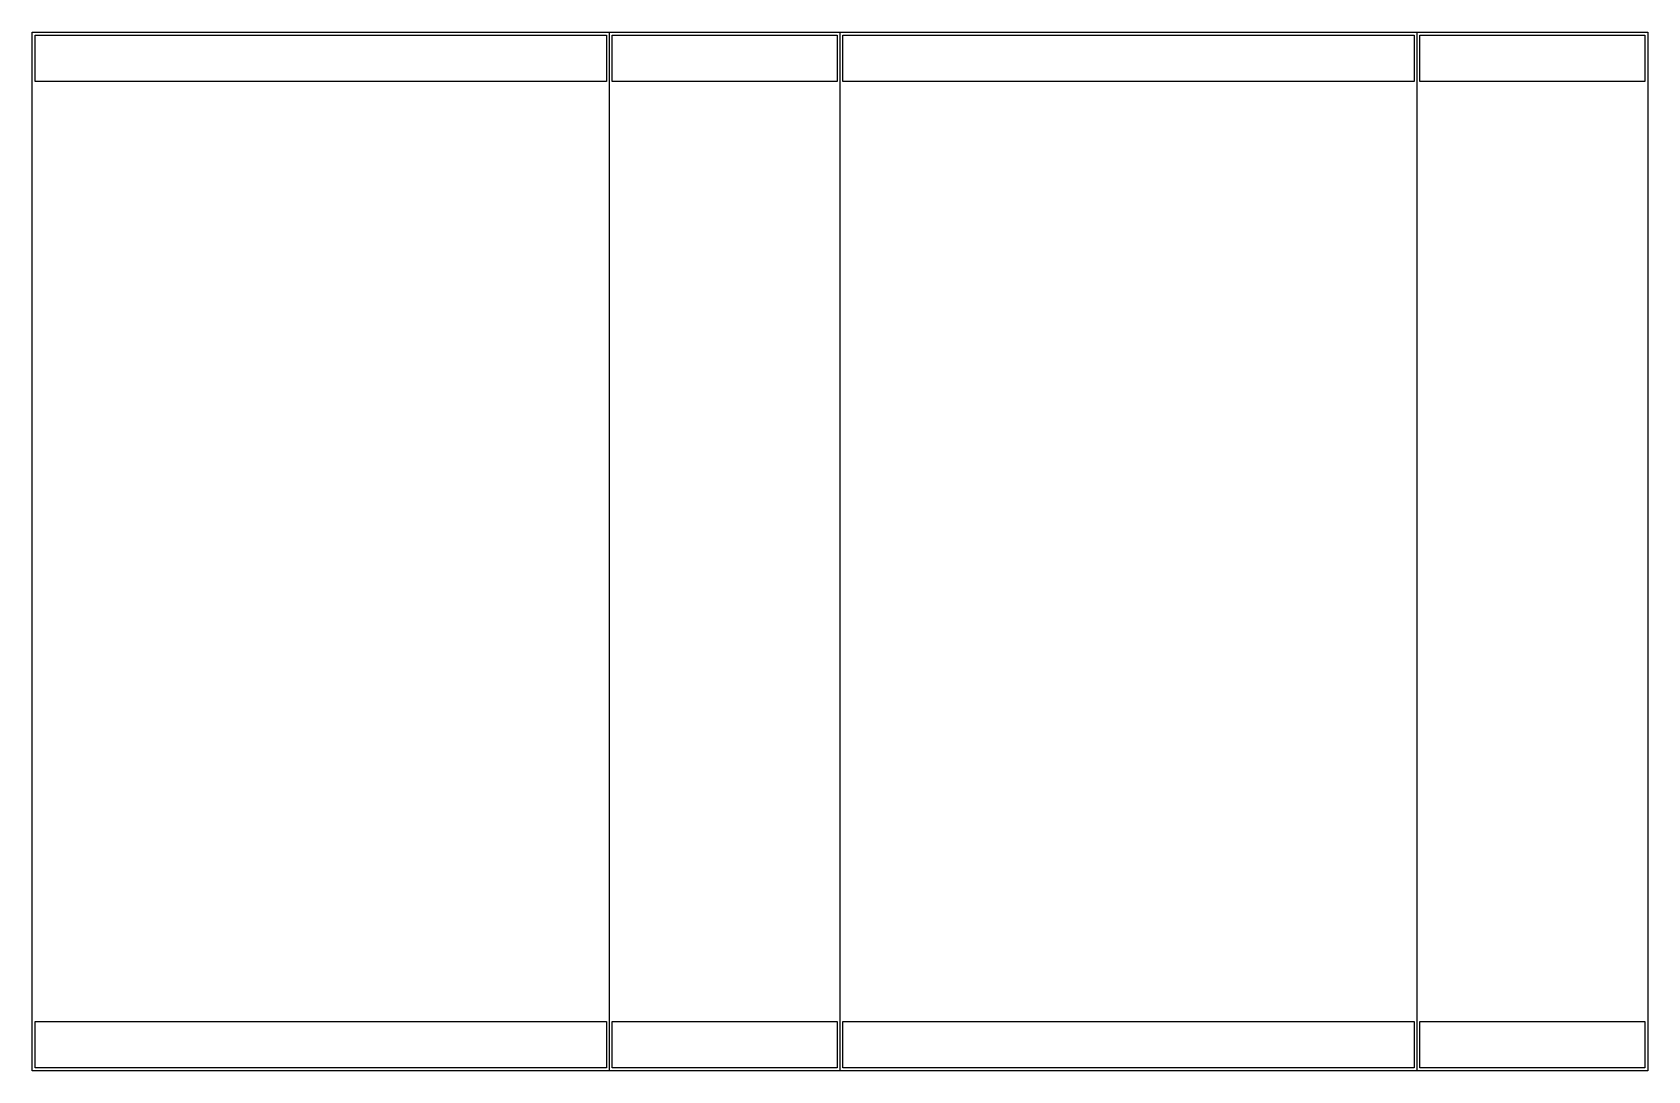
# Model space of a CAD drawing. Header units: millimetres. Extents: x 0 to 280, y 0 to 180.
import ezdxf

# ---------------------------------------------------------------- set-up
doc = ezdxf.new("R2010")
doc.units = ezdxf.units.MM
for name, color, linetype in [('CREASE', 5, 'CONTINUOUS'), ('CUT', 1, 'CONTINUOUS'), ('GLUE', 2, 'CONTINUOUS')]:
    doc.layers.add(name, color=color, linetype=linetype)

msp = doc.modelspace()

# ---------------------------------------------------------------- linework, layer by layer
at = {"layer": 'CREASE'}
for p, q in [((100, 180), (100, 0)), ((140, 180), (140, 0)), ((240, 180), (240, 0))]:
    msp.add_line(p, q, dxfattribs=at)
at = {"layer": 'CUT'}
for p, q in [((0, 180), (100, 180)), ((0, 0), (0, 180)), ((100, 180), (140, 180)), ((140, 180), (240, 180)), ((240, 180), (280, 180)), ((280, 180), (280, 0)), ((100, 0), (0, 0)), ((140, 0), (100, 0)), ((240, 0), (140, 0)), ((280, 0), (240, 0))]:
    msp.add_line(p, q, dxfattribs=at)
at = {"layer": 'GLUE'}
for p, q in [((0.5, 179.5), (99.5, 179.5)), ((0.5, 171.5), (0.5, 179.5)), ((99.5, 179.5), (99.5, 171.5)), ((100.5, 179.5), (139.5, 179.5)), ((100.5, 171.5), (100.5, 179.5)), ((139.5, 179.5), (139.5, 171.5)), ((140.5, 179.5), (239.5, 179.5)), ((140.5, 171.5), (140.5, 179.5)), ((239.5, 179.5), (239.5, 171.5)), ((240.5, 179.5), (279.5, 179.5)), ((240.5, 171.5), (240.5, 179.5)), ((279.5, 179.5), (279.5, 171.5)), ((99.5, 171.5), (0.5, 171.5)), ((139.5, 171.5), (100.5, 171.5)), ((239.5, 171.5), (140.5, 171.5)), ((279.5, 171.5), (240.5, 171.5)), ((0.5, 8.5), (99.5, 8.5)), ((0.5, 0.5), (0.5, 8.5)), ((99.5, 8.5), (99.5, 0.5)), ((100.5, 8.5), (139.5, 8.5)), ((100.5, 0.5), (100.5, 8.5)), ((139.5, 8.5), (139.5, 0.5)), ((140.5, 8.5), (239.5, 8.5)), ((140.5, 0.5), (140.5, 8.5)), ((239.5, 8.5), (239.5, 0.5)), ((240.5, 8.5), (279.5, 8.5)), ((240.5, 0.5), (240.5, 8.5)), ((279.5, 8.5), (279.5, 0.5)), ((99.5, 0.5), (0.5, 0.5)), ((139.5, 0.5), (100.5, 0.5)), ((239.5, 0.5), (140.5, 0.5)), ((279.5, 0.5), (240.5, 0.5))]:
    msp.add_line(p, q, dxfattribs=at)

doc.saveas('drawing.dxf')
